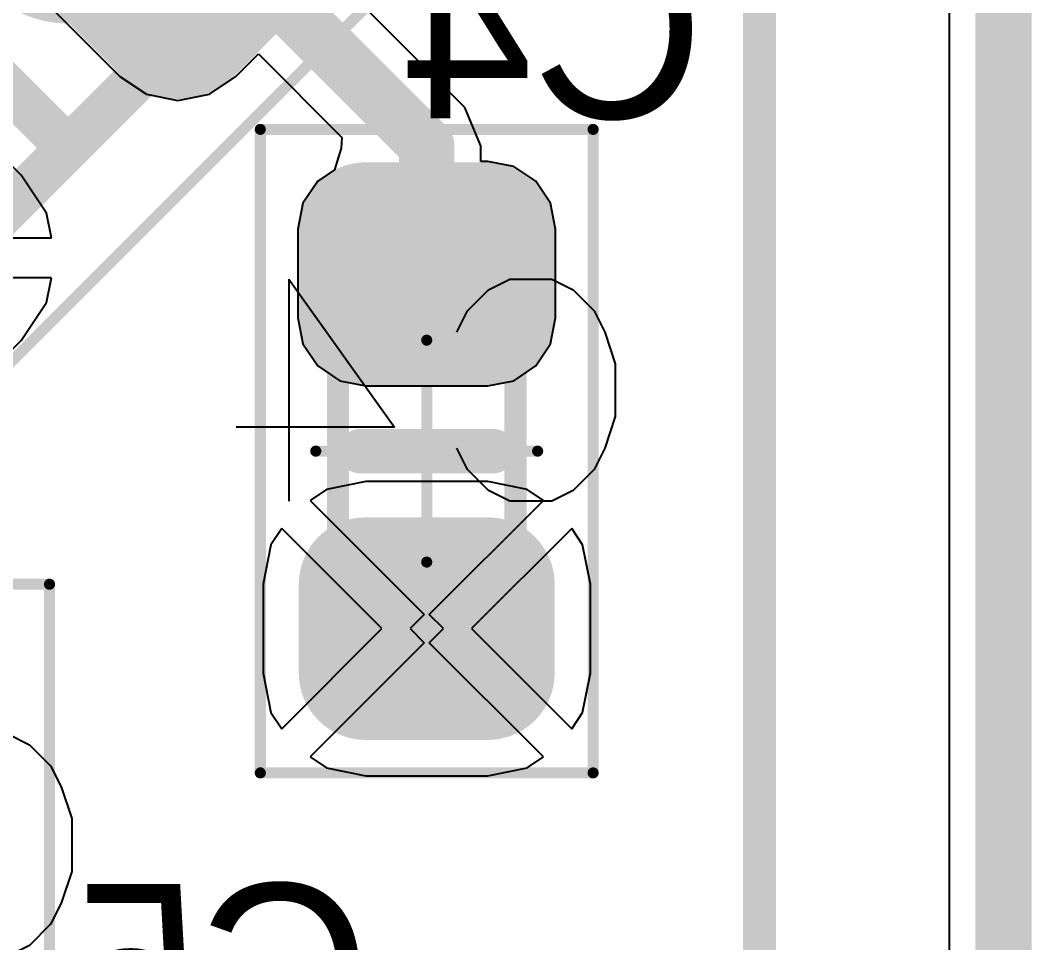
# Model space of a CAD drawing. Header units: millimetres. Extents: x 147.1 to 177.7, y 27.4 to 66.7.
# Drawn here: x 173.118 to 177.677, y 42.034 to 46.192 of the extents above; entities that cross this region are included whole.
import ezdxf

# ---------------------------------------------------------------- set-up
doc = ezdxf.new("R2010")
doc.units = ezdxf.units.MM
for name, color, linetype in [('BottomLayer', 5, 'Continuous'), ('BottomOverlay', 54, 'Continuous'), ('BottomPaste', 16, 'Continuous'), ('BottomSolder', 6, 'Continuous'), ('KeepOutLayer', 6, 'Continuous'), ('Mechanical1', 6, 'Continuous'), ('Mechanical15', 56, 'Continuous'), ('Mechanical6', 56, 'Continuous'), ('TopLayer', 1, 'Continuous'), ('TopOverlay', 2, 'Continuous')]:
    doc.layers.add(name, color=color, linetype=linetype)

# ---------------------------------------------------------------- blocks, each defined once
blk = doc.blocks.new('A______104H_TDA0_R01_2')
at = {"layer": 'TopOverlay', "const_width": 0.1499997}
blk.add_lwpolyline([(28.14998942, 6.99998092), (28.14998942, 28.39998892)], dxfattribs=at)
blk = doc.blocks.new('XTAL320X250X78_4N_ADM8__B_6')
at = {"layer": 'BottomLayer', "const_width": 0.26249884}
blk.add_lwpolyline([(-0.8937472599999999, 1.1875135, 1), (-0.6312484199999999, 1.1875135, 1)], format="xyb", close=True, dxfattribs=at)
at = {"layer": 'BottomLayer'}
for points in [[(-1.53749756, 0.4000119), (-0.76249784, 0.4000119), (-1.53749756, 1.45001234), (-0.76249784, 1.45001234)], [(-1.7999964, 0.66251074), (-0.499999, 0.66251074), (-1.7999964, 1.1875135), (-0.499999, 1.1875135)]]:
    blk.add_solid(points, dxfattribs=at)
at = {"layer": 'BottomOverlay', "const_width": 0.1999996}
blk.add_lwpolyline([(-2.032e-05, -1.25000512), (1.524e-05, 1.24998988)], dxfattribs=at)
at = {"layer": 'BottomOverlay', "const_width": 0.0999998}
blk.add_lwpolyline([(-0.04998466, 1.24998988, 1), (0.05001514, 1.24998988, 1)], format="xyb", close=True, dxfattribs=at)
at = {"layer": 'BottomPaste', "const_width": 0.23749762}
blk.add_lwpolyline([(-0.88124538, 1.1875135, 1), (-0.6437503, 1.1875135, 1)], format="xyb", close=True, dxfattribs=at)
at = {"layer": 'BottomPaste'}
for points in [[(-1.53749756, 0.42501312), (-0.76249784, 0.42501312), (-1.53749756, 1.42501112), (-0.76249784, 1.42501112)], [(-1.77499518, 0.66251074), (-0.52500022, 0.66251074), (-1.77499518, 1.1875135), (-0.52500022, 1.1875135)]]:
    blk.add_solid(points, dxfattribs=at)
at = {"layer": 'BottomSolder', "const_width": 0.36249864}
blk.add_lwpolyline([(-0.9437471599999999, 1.1875135, 1), (-0.5812485199999999, 1.1875135, 1)], format="xyb", close=True, dxfattribs=at)
at = {"layer": 'BottomSolder'}
for points in [[(-1.53749756, 0.3000121), (-0.76249784, 0.3000121), (-1.53749756, 1.55001214), (-0.76249784, 1.55001214)], [(-1.8999962, 0.66251074), (-0.3999992, 0.66251074), (-1.8999962, 1.1875135), (-0.3999992, 1.1875135)]]:
    blk.add_solid(points, dxfattribs=at)
at = {"layer": 'Mechanical1', "const_width": 0.1999996}
blk.add_lwpolyline([(1.6000095, 1.24998988), (-1.59997902, 1.24998988)], dxfattribs=at)
at = {"layer": 'Mechanical1', "const_width": 0.499999}
blk.add_lwpolyline([(-0.50000154, 0.499999, 1), (-1.00000054, 0.499999, 1)], format="xyb", close=True, dxfattribs=at)
at = {"layer": 'Mechanical15', "const_width": 0.0499999}
blk.add_lwpolyline([(2.25000058, 1.74997618), (-2.25000566, 1.75001174)], dxfattribs=at)
blk = doc.blocks.new('CAPC1608X50_0603__B_31')
at = {"layer": 'BottomLayer', "const_width": 0.1999996}
for points in [[(-1.10000288, 0.27498548, 1), (-0.90000328, 0.27498548, 1)], [(-0.7000036799999999, 0.27498548, 1), (-0.50000408, 0.27498548, 1)], [(0.49999138, 0.27498548, 1), (0.6999909799999999, 0.27498548, 1)], [(0.89999058, 0.27498548, 1), (1.09999018, 0.27498548, 1)], [(-1.10000288, -0.27501596, 1), (-0.90000328, -0.27501596, 1)], [(-0.7000036799999999, -0.27501596, 1), (-0.50000408, -0.27501596, 1)], [(0.49999138, -0.27501596, 1), (0.6999909799999999, -0.27501596, 1)], [(0.89999058, -0.27501596, 1), (1.09999018, -0.27501596, 1)]]:
    blk.add_lwpolyline(points, format="xyb", close=True, dxfattribs=at)
at = {"layer": 'BottomLayer'}
for points in [[(-1.00000308, 0.4749850799999999), (-1.00000308, -0.4750155599999999), (-0.6000038799999999, 0.4749850799999999), (-0.6000038799999999, -0.4750155599999999)], [(0.59999118, 0.4749850799999999), (0.59999118, -0.4750155599999999), (0.99999038, 0.4749850799999999), (0.99999038, -0.4750155599999999)], [(-1.20000268, 0.27498548), (-1.20000268, -0.27501596), (-0.40000428, 0.27498548), (-0.40000428, -0.27501596)], [(0.39999158, 0.27498548), (0.39999158, -0.27501596), (1.19998998, 0.27498548), (1.19998998, -0.27501596)]]:
    blk.add_solid(points, dxfattribs=at)
at = {"layer": 'BottomOverlay', "const_width": 0.1999996}
blk.add_lwpolyline([(2.794e-05, 0.29999686), (-7.62e-06, -0.29999178)], dxfattribs=at)
at = {"layer": 'BottomOverlay', "const_width": 0.0999998}
for points in [[(-0.04997196, 0.29999686, 1), (0.05002784, 0.29999686, 1)], [(-0.05000752, -0.29999178, 1), (0.04999228, -0.29999178, 1)]]:
    blk.add_lwpolyline(points, format="xyb", close=True, dxfattribs=at)
at = {"layer": 'BottomPaste', "const_width": 0.17499838}
for points in [[(-1.087501, 0.27498548, 1), (-0.9125051599999999, 0.27498548, 1)], [(-0.6875017999999999, 0.27498548, 1), (-0.5125059599999999, 0.27498548, 1)], [(0.51249326, 0.27498548, 1), (0.6874891, 0.27498548, 1)], [(0.91249246, 0.27498548, 1), (1.0874883, 0.27498548, 1)], [(-1.087501, -0.27501596, 1), (-0.9125051599999999, -0.27501596, 1)], [(-0.6875017999999999, -0.27501596, 1), (-0.5125059599999999, -0.27501596, 1)], [(0.51249326, -0.27501596, 1), (0.6874891, -0.27501596, 1)], [(0.91249246, -0.27501596, 1), (1.0874883, -0.27501596, 1)]]:
    blk.add_lwpolyline(points, format="xyb", close=True, dxfattribs=at)
at = {"layer": 'BottomPaste'}
for points in [[(-1.00000308, 0.44998386), (-1.00000308, -0.45001434), (-0.6000038799999999, 0.44998386), (-0.6000038799999999, -0.45001434)], [(0.59999118, 0.44998386), (0.59999118, -0.45001434), (0.99999038, 0.44998386), (0.99999038, -0.45001434)], [(-1.17500146, 0.27498548), (-1.17500146, -0.27501596), (-0.4250055, 0.27498548), (-0.4250055, -0.27501596)], [(0.4249928, 0.27498548), (0.4249928, -0.27501596), (1.17498876, 0.27498548), (1.17498876, -0.27501596)]]:
    blk.add_solid(points, dxfattribs=at)
at = {"layer": 'BottomSolder', "const_width": 0.3015996}
for points in [[(-1.15080288, 0.27498548, 1), (-0.84920328, 0.27498548, 1)], [(-0.75080368, 0.27498548, 1), (-0.44920408, 0.27498548, 1)], [(0.44919138, 0.27498548, 1), (0.75079098, 0.27498548, 1)], [(0.8491905799999999, 0.27498548, 1), (1.15079018, 0.27498548, 1)], [(-1.15080288, -0.27501596, 1), (-0.84920328, -0.27501596, 1)], [(-0.75080368, -0.27501596, 1), (-0.44920408, -0.27501596, 1)], [(0.44919138, -0.27501596, 1), (0.75079098, -0.27501596, 1)], [(0.8491905799999999, -0.27501596, 1), (1.15079018, -0.27501596, 1)]]:
    blk.add_lwpolyline(points, format="xyb", close=True, dxfattribs=at)
at = {"layer": 'BottomSolder'}
for points in [[(-1.00000308, 0.57658508), (-1.00000308, -0.5766155599999999), (-0.6000038799999999, 0.57658508), (-0.6000038799999999, -0.5766155599999999)], [(0.59999118, 0.57658508), (0.59999118, -0.5766155599999999), (0.99999038, 0.57658508), (0.99999038, -0.5766155599999999)], [(-1.30160268, 0.27498548), (-1.30160268, -0.27501596), (-0.29840428, 0.27498548), (-0.29840428, -0.27501596)], [(0.29839158, 0.27498548), (0.29839158, -0.27501596), (1.30158998, 0.27498548), (1.30158998, -0.27501596)]]:
    blk.add_solid(points, dxfattribs=at)
at = {"layer": 'Mechanical1', "const_width": 0.0999998}
for points in [[(-0.80000348, 0.40000174), (0.7999907799999999, 0.40000174)], [(-0.80000348, 0.40000174), (0.7999907799999999, 0.40000174)], [(-0.80000348, 0.40000174), (-0.7999679199999999, -0.39999412)], [(-0.80000348, 0.40000174), (-0.7999679199999999, -0.39999412)], [(0.7999907799999999, 0.40000174), (0.80002634, -0.39999412)], [(0.7999907799999999, 0.40000174), (0.80002634, -0.39999412)], [(-0.7999679199999999, -0.39999412), (0.80002634, -0.39999412)], [(-0.7999679199999999, -0.39999412), (0.80002634, -0.39999412)]]:
    blk.add_lwpolyline(points, dxfattribs=at)
at = {"layer": 'Mechanical1', "const_width": 0.0499999}
for points in [[(-0.8250021599999999, 0.40000174, 1), (-0.7750047999999999, 0.40000174, 1)], [(-0.8250021599999999, 0.40000174, 1), (-0.7750047999999999, 0.40000174, 1)], [(-0.8250021599999999, 0.40000174, 1), (-0.7750047999999999, 0.40000174, 1)], [(-0.8250021599999999, 0.40000174, 1), (-0.7750047999999999, 0.40000174, 1)], [(0.7749921, 0.40000174, 1), (0.82498946, 0.40000174, 1)], [(0.7749921, 0.40000174, 1), (0.82498946, 0.40000174, 1)], [(0.7749921, 0.40000174, 1), (0.82498946, 0.40000174, 1)], [(0.7749921, 0.40000174, 1), (0.82498946, 0.40000174, 1)], [(-0.8249666, -0.39999412, 1), (-0.77496924, -0.39999412, 1)], [(-0.8249666, -0.39999412, 1), (-0.77496924, -0.39999412, 1)], [(-0.8249666, -0.39999412, 1), (-0.77496924, -0.39999412, 1)], [(-0.8249666, -0.39999412, 1), (-0.77496924, -0.39999412, 1)], [(0.77502766, -0.39999412, 1), (0.82502502, -0.39999412, 1)], [(0.77502766, -0.39999412, 1), (0.82502502, -0.39999412, 1)], [(0.77502766, -0.39999412, 1), (0.82502502, -0.39999412, 1)], [(0.77502766, -0.39999412, 1), (0.82502502, -0.39999412, 1)]]:
    blk.add_lwpolyline(points, format="xyb", close=True, dxfattribs=at)
at = {"layer": 'Mechanical15', "const_width": 0.0499999}
for points in [[(1.45001742, 0.75001628), (-1.44999456, 0.7499807199999999)], [(-1.44999456, 0.7499807199999999), (-1.44999456, -0.75000866)], [(1.45001742, 0.75001628), (1.44998186, -0.75000866)], [(2.794e-05, 0.50000662), (-7.62e-06, -0.499999)], [(0.5000142399999999, 2.032e-05), (-0.49999138, -1.524e-05)], [(-1.44999456, -0.75000866), (1.44998186, -0.75000866)]]:
    blk.add_lwpolyline(points, dxfattribs=at)
at = {"layer": 'Mechanical15', "const_width": 0.02499868}
for points in [[(-1.4624939, 0.7499807199999999, 1), (-1.43749522, 0.7499807199999999, 1)], [(-1.4624939, 0.7499807199999999, 1), (-1.43749522, 0.7499807199999999, 1)], [(1.43751808, 0.75001628, 1), (1.46251676, 0.75001628, 1)], [(1.43751808, 0.75001628, 1), (1.46251676, 0.75001628, 1)], [(-0.0124714, 0.50000662, 1), (0.01252728, 0.50000662, 1)], [(-0.51249072, -1.524e-05, 1), (-0.48749204, -1.524e-05, 1)], [(0.4875149, 2.032e-05, 1), (0.51251358, 2.032e-05, 1)], [(-0.01250696, -0.499999, 1), (0.01249172, -0.499999, 1)], [(-1.4624939, -0.75000866, 1), (-1.43749522, -0.75000866, 1)], [(-1.4624939, -0.75000866, 1), (-1.43749522, -0.75000866, 1)], [(1.43748252, -0.75000866, 1), (1.4624812, -0.75000866, 1)], [(1.43748252, -0.75000866, 1), (1.4624812, -0.75000866, 1)]]:
    blk.add_lwpolyline(points, format="xyb", close=True, dxfattribs=at)
at = {"layer": 'Mechanical6'}
for p, q in [((0.06065266, 0.8115477799999999), (-0.08217408, 0.76393802)), ((0.15586964, 0.8115477799999999), (0.06065266, 0.8115477799999999)), ((0.29869638, 0.76393802), (0.15586964, 0.8115477799999999)), ((-0.08217408, 0.76393802), (-0.17739106, 0.66872104)), ((0.39391336, 0.66872104), (0.29869638, 0.76393802)), ((0.77478636, 0.7163307999999999), (0.77478636, 0.24024082)), ((-0.17739106, 0.66872104), (-0.22500082, 0.5258942999999999)), ((0.44152312, 0.5258942999999999), (0.39391336, 0.66872104)), ((-0.22500082, 0.5258942999999999), (-0.22500082, 0.38306756)), ((0.44152312, 0.38306756), (0.44152312, 0.5258942999999999)), ((-0.22500082, 0.38306756), (-0.17739106, 0.24024082)), ((0.39391336, 0.24024082), (0.44152312, 0.38306756)), ((-0.17739106, 0.24024082), (-0.12978384, 0.1926336)), ((0.77478636, 0.24024082), (0.34630614, 0.1926336)), ((0.34630614, 0.1926336), (0.39391336, 0.24024082)), ((-0.12978384, 0.1926336), (-0.03456432, 0.14502384)), ((-0.08217408, -0.1834769), (0.0130429, -0.13586714)), ((0.5367400999999999, -0.13586714), (0.6319596199999999, -0.1834769)), ((-0.17739106, -0.27869388), (-0.08217408, -0.1834769)), ((0.6319596199999999, -0.1834769), (0.7271766, -0.27869388)), ((-0.22500082, -0.37391086), (-0.17739106, -0.27869388)), ((0.7271766, -0.27869388), (0.77478636, -0.37391086)), ((-0.22500082, -0.56434736), (-0.22500082, -0.37391086)), ((0.77478636, -0.37391086), (0.77478636, -0.56434736)), ((-0.17739106, -0.65956434), (-0.22500082, -0.56434736)), ((0.77478636, -0.56434736), (0.7271766, -0.65956434)), ((-0.08217408, -0.75478386), (-0.17739106, -0.65956434)), ((0.7271766, -0.65956434), (0.6319596199999999, -0.75478386)), ((0.0130429, -0.8023910799999999), (-0.08217408, -0.75478386)), ((0.6319596199999999, -0.75478386), (0.5367400999999999, -0.8023910799999999)), ((0.15586964, -0.85000084), (0.0130429, -0.8023910799999999)), ((0.5367400999999999, -0.8023910799999999), (0.39391336, -0.85000084)), ((0.39391336, -0.85000084), (0.15586964, -0.85000084))]:
    blk.add_line(p, q, dxfattribs=at)
blk = doc.blocks.new('CAPC1608X50_0603__B_32')
at = {"layer": 'BottomLayer', "const_width": 0.1999996}
for points in [[(-1.10001812, 0.27498548, 1), (-0.9000185199999999, 0.27498548, 1)], [(-0.70001892, 0.27498548, 1), (-0.5000193199999999, 0.27498548, 1)], [(0.5000117, 0.27502104, 1), (0.7000113, 0.27502104, 1)], [(0.9000109, 0.27502104, 1), (1.1000105, 0.27502104, 1)], [(-1.10001812, -0.27501596, 1), (-0.9000185199999999, -0.27501596, 1)], [(-0.70001892, -0.27501596, 1), (-0.5000193199999999, -0.27501596, 1)], [(0.5000117, -0.2749804, 1), (0.7000113, -0.2749804, 1)], [(0.9000109, -0.2749804, 1), (1.1000105, -0.2749804, 1)]]:
    blk.add_lwpolyline(points, format="xyb", close=True, dxfattribs=at)
at = {"layer": 'BottomLayer'}
for points in [[(-1.00001832, 0.4749850799999999), (-1.00001832, -0.4750155599999999), (-0.60001912, 0.4749850799999999), (-0.60001912, -0.4750155599999999)], [(0.6000114999999999, 0.47502064), (0.6000114999999999, -0.47498), (1.0000107, 0.47502064), (1.0000107, -0.47498)], [(-1.20001792, 0.27498548), (-1.20001792, -0.27501596), (-0.40001952, 0.27498548), (-0.40001952, -0.27501596)], [(0.4000119, 0.27502104), (0.4000119, -0.2749804), (1.2000103, 0.27502104), (1.2000103, -0.2749804)]]:
    blk.add_solid(points, dxfattribs=at)
at = {"layer": 'BottomOverlay', "const_width": 0.1999996}
blk.add_lwpolyline([(-2.032e-05, -0.29999178), (1.524e-05, 0.29999686)], dxfattribs=at)
at = {"layer": 'BottomOverlay', "const_width": 0.0999998}
for points in [[(-0.04998466, 0.29999686, 1), (0.05001514, 0.29999686, 1)], [(-0.05002022, -0.29999178, 1), (0.04997958, -0.29999178, 1)]]:
    blk.add_lwpolyline(points, format="xyb", close=True, dxfattribs=at)
at = {"layer": 'BottomPaste', "const_width": 0.17499838}
for points in [[(-1.08751624, 0.27498548, 1), (-0.9125203999999999, 0.27498548, 1)], [(-0.6875170399999999, 0.27498548, 1), (-0.5125212, 0.27498548, 1)], [(0.51251358, 0.27502104, 1), (0.6875094199999999, 0.27502104, 1)], [(0.9125127799999999, 0.27502104, 1), (1.08750862, 0.27502104, 1)], [(-1.08751624, -0.27501596, 1), (-0.9125203999999999, -0.27501596, 1)], [(-0.6875170399999999, -0.27501596, 1), (-0.5125212, -0.27501596, 1)], [(0.51251358, -0.2749804, 1), (0.6875094199999999, -0.2749804, 1)], [(0.9125127799999999, -0.2749804, 1), (1.08750862, -0.2749804, 1)]]:
    blk.add_lwpolyline(points, format="xyb", close=True, dxfattribs=at)
at = {"layer": 'BottomPaste'}
for points in [[(-1.00001832, 0.44998386), (-1.00001832, -0.45001434), (-0.60001912, 0.44998386), (-0.60001912, -0.45001434)], [(0.6000114999999999, 0.4500194199999999), (0.6000114999999999, -0.44997878), (1.0000107, 0.4500194199999999), (1.0000107, -0.44997878)], [(-1.1750167, 0.27498548), (-1.1750167, -0.27501596), (-0.42502074, 0.27498548), (-0.42502074, -0.27501596)], [(0.42501312, 0.27502104), (0.42501312, -0.2749804), (1.17500908, 0.27502104), (1.17500908, -0.2749804)]]:
    blk.add_solid(points, dxfattribs=at)
at = {"layer": 'BottomSolder', "const_width": 0.3015996}
for points in [[(-1.15081812, 0.27498548, 1), (-0.84921852, 0.27498548, 1)], [(-0.75081892, 0.27498548, 1), (-0.44921932, 0.27498548, 1)], [(0.4492117, 0.27502104, 1), (0.7508113, 0.27502104, 1)], [(0.8492109, 0.27502104, 1), (1.1508105, 0.27502104, 1)], [(-1.15081812, -0.27501596, 1), (-0.84921852, -0.27501596, 1)], [(-0.75081892, -0.27501596, 1), (-0.44921932, -0.27501596, 1)], [(0.4492117, -0.2749804, 1), (0.7508113, -0.2749804, 1)], [(0.8492109, -0.2749804, 1), (1.1508105, -0.2749804, 1)]]:
    blk.add_lwpolyline(points, format="xyb", close=True, dxfattribs=at)
at = {"layer": 'BottomSolder'}
for points in [[(-1.00001832, 0.57658508), (-1.00001832, -0.5766155599999999), (-0.60001912, 0.57658508), (-0.60001912, -0.5766155599999999)], [(0.6000114999999999, 0.57662064), (0.6000114999999999, -0.57658), (1.0000107, 0.57662064), (1.0000107, -0.57658)], [(-1.30161792, 0.27498548), (-1.30161792, -0.27501596), (-0.29841952, 0.27498548), (-0.29841952, -0.27501596)], [(0.2984119, 0.27502104), (0.2984119, -0.2749804), (1.3016103, 0.27502104), (1.3016103, -0.2749804)]]:
    blk.add_solid(points, dxfattribs=at)
at = {"layer": 'Mechanical1', "const_width": 0.0999998}
for points in [[(0.7999755399999999, 0.40000174), (-0.80001872, 0.40000174)], [(0.7999755399999999, 0.40000174), (-0.80001872, 0.40000174)], [(-0.7999831599999999, -0.39999412), (-0.80001872, 0.40000174)], [(-0.7999831599999999, -0.39999412), (-0.80001872, 0.40000174)], [(0.8000111, -0.39999412), (0.7999755399999999, 0.40000174)], [(0.8000111, -0.39999412), (0.7999755399999999, 0.40000174)], [(0.8000111, -0.39999412), (-0.7999831599999999, -0.39999412)], [(0.8000111, -0.39999412), (-0.7999831599999999, -0.39999412)]]:
    blk.add_lwpolyline(points, dxfattribs=at)
at = {"layer": 'Mechanical1', "const_width": 0.0499999}
for points in [[(-0.8250173999999999, 0.40000174, 1), (-0.7750200399999999, 0.40000174, 1)], [(-0.8250173999999999, 0.40000174, 1), (-0.7750200399999999, 0.40000174, 1)], [(-0.8250173999999999, 0.40000174, 1), (-0.7750200399999999, 0.40000174, 1)], [(-0.8250173999999999, 0.40000174, 1), (-0.7750200399999999, 0.40000174, 1)], [(0.77497686, 0.40000174, 1), (0.82497422, 0.40000174, 1)], [(0.77497686, 0.40000174, 1), (0.82497422, 0.40000174, 1)], [(0.77497686, 0.40000174, 1), (0.82497422, 0.40000174, 1)], [(0.77497686, 0.40000174, 1), (0.82497422, 0.40000174, 1)], [(-0.82498184, -0.39999412, 1), (-0.77498448, -0.39999412, 1)], [(-0.82498184, -0.39999412, 1), (-0.77498448, -0.39999412, 1)], [(-0.82498184, -0.39999412, 1), (-0.77498448, -0.39999412, 1)], [(-0.82498184, -0.39999412, 1), (-0.77498448, -0.39999412, 1)], [(0.7750124199999999, -0.39999412, 1), (0.8250097799999999, -0.39999412, 1)], [(0.7750124199999999, -0.39999412, 1), (0.8250097799999999, -0.39999412, 1)], [(0.7750124199999999, -0.39999412, 1), (0.8250097799999999, -0.39999412, 1)], [(0.7750124199999999, -0.39999412, 1), (0.8250097799999999, -0.39999412, 1)]]:
    blk.add_lwpolyline(points, format="xyb", close=True, dxfattribs=at)
at = {"layer": 'Mechanical15', "const_width": 0.0499999}
for points in [[(-1.4500098, 0.7499807199999999), (1.45000218, 0.75001628)], [(-1.4500098, -0.75000866), (-1.4500098, 0.7499807199999999)], [(1.45000218, -0.7499731), (1.45000218, 0.75001628)], [(-2.032e-05, -0.499999), (1.524e-05, 0.50000662)], [(-0.50000662, -1.524e-05), (0.499999, 2.032e-05)], [(-1.4500098, -0.75000866), (1.45000218, -0.7499731)]]:
    blk.add_lwpolyline(points, dxfattribs=at)
at = {"layer": 'Mechanical15', "const_width": 0.02499868}
for points in [[(-1.46250914, 0.7499807199999999, 1), (-1.43751046, 0.7499807199999999, 1)], [(-1.46250914, 0.7499807199999999, 1), (-1.43751046, 0.7499807199999999, 1)], [(1.43750284, 0.75001628, 1), (1.46250152, 0.75001628, 1)], [(1.43750284, 0.75001628, 1), (1.46250152, 0.75001628, 1)], [(-0.0124841, 0.50000662, 1), (0.01251458, 0.50000662, 1)], [(-0.5125059599999999, -1.524e-05, 1), (-0.48750728, -1.524e-05, 1)], [(0.4874996599999999, 2.032e-05, 1), (0.5124983399999999, 2.032e-05, 1)], [(-0.01251966, -0.499999, 1), (0.01247902, -0.499999, 1)], [(-1.46250914, -0.75000866, 1), (-1.43751046, -0.75000866, 1)], [(-1.46250914, -0.75000866, 1), (-1.43751046, -0.75000866, 1)], [(1.43750284, -0.7499731, 1), (1.46250152, -0.7499731, 1)], [(1.43750284, -0.7499731, 1), (1.46250152, -0.7499731, 1)]]:
    blk.add_lwpolyline(points, format="xyb", close=True, dxfattribs=at)
at = {"layer": 'Mechanical6'}
for p, q in [((-0.5367400999999999, 0.8023910799999999), (-0.39391336, 0.85000084)), ((-0.39391336, 0.85000084), (-0.15586964, 0.85000084)), ((-0.15586964, 0.85000084), (-0.0130429, 0.8023910799999999)), ((-0.6319596199999999, 0.75478386), (-0.5367400999999999, 0.8023910799999999)), ((-0.0130429, 0.8023910799999999), (0.08217408, 0.75478386)), ((-0.7271766, 0.65956434), (-0.6319596199999999, 0.75478386)), ((0.08217408, 0.75478386), (0.17739106, 0.65956434)), ((-0.77478636, 0.56434736), (-0.7271766, 0.65956434)), ((0.17739106, 0.65956434), (0.22500082, 0.56434736)), ((-0.77478636, 0.37391086), (-0.77478636, 0.56434736)), ((0.22500082, 0.56434736), (0.22500082, 0.37391086)), ((-0.7271766, 0.27869388), (-0.77478636, 0.37391086)), ((0.22500082, 0.37391086), (0.17739106, 0.27869388)), ((-0.6319596199999999, 0.1834769), (-0.7271766, 0.27869388)), ((0.17739106, 0.27869388), (0.08217408, 0.1834769)), ((-0.5367400999999999, 0.13586714), (-0.6319596199999999, 0.1834769)), ((0.08217408, 0.1834769), (-0.0130429, 0.13586714)), ((-0.77478636, -0.6211138199999999), (-0.10826242, -0.14502384)), ((-0.10826242, -0.14502384), (-0.10826242, -0.85915754)), ((-0.77478636, -0.6211138199999999), (0.22500082, -0.6211138199999999))]:
    blk.add_line(p, q, dxfattribs=at)

msp = doc.modelspace()

# ---------------------------------------------------------------- linework, layer by layer
at = {"layer": 'BottomLayer'}
for p, q in [((177.30431138, 65.24994824), (177.30431138, 34.0575519)), ((175.122205, 45.7985495), (174.53642258, 46.38433191999999)), ((173.1962881, 46.30935366), (173.56751926, 45.9381225)), ((174.09021316, 45.9381225), (174.19201128, 46.03992062)), ((174.19201128, 46.03992062), (174.56785762, 45.66407427999999)), ((173.56751926, 45.9381225), (173.68742504, 45.85800073999999)), ((173.97030738, 45.85800073999999), (174.09021316, 45.9381225)), ((173.12288718, 45.49354122), (172.75165602, 45.86477238)), ((173.68742504, 45.85800073999999), (173.82886748, 45.82986516)), ((173.82886748, 45.82986516), (173.97030738, 45.85800073999999)), ((175.19353582, 45.62634258), (175.122205, 45.7985495)), ((174.56785762, 45.66407427999999), (174.56421272, 45.61580919999999)), ((174.56421272, 45.61580919999999), (174.5350205, 45.51730292)), ((175.19353582, 45.55589568), (175.19353582, 45.62634258)), ((175.2249861, 45.55589568), (175.19353582, 45.55589568)), ((175.34203946, 45.53261149999999), (175.2249861, 45.55589568)), ((174.5350205, 45.51730292), (174.45869604, 45.46630734)), ((175.44127472, 45.46630734), (175.34203946, 45.53261149999999)), ((173.23704494, 45.3226932), (173.12288718, 45.49354122)), ((174.45869604, 45.46630734), (174.39239188, 45.36707208)), ((175.50757888, 45.36707208), (175.44127472, 45.46630734)), ((174.39239188, 45.36707208), (174.3691077, 45.25001872)), ((175.53086306, 45.25001872), (175.50757888, 45.36707208)), ((173.2592293, 45.21115672), (173.23704494, 45.3226932)), ((174.3691077, 45.25001872), (174.3691077, 44.85001952)), ((175.53086306, 44.85001952), (175.53086306, 45.25001872)), ((172.46926136, 45.21115672), (173.2592293, 45.21115672)), ((173.25922676, 45.03115708), (172.37926154, 45.03115708)), ((173.23704494, 44.91963837999999), (173.25922676, 45.03115708)), ((173.12288718, 44.74879036), (173.23704494, 44.91963837999999)), ((174.3691077, 44.85001952), (174.39239188, 44.73296616)), ((175.50757888, 44.73296616), (175.53086306, 44.85001952)), ((172.57487964, 44.20078282), (173.12288718, 44.74879036)), ((174.39239188, 44.73296616), (174.45869604, 44.6337309)), ((175.44127472, 44.6337309), (175.50757888, 44.73296616)), ((174.45869604, 44.6337309), (174.5579313, 44.56742673999999)), ((175.34203946, 44.56742673999999), (175.44127472, 44.6337309)), ((174.5579313, 44.56742673999999), (174.67498466, 44.54414256)), ((174.67498466, 44.54414256), (175.2249861, 44.54414256)), ((175.2249861, 44.54414256), (175.34203946, 44.56742673999999)), ((174.67502022, 44.11288357999999), (174.49787808, 44.0776487)), ((175.22502166, 44.11288357999999), (174.67502022, 44.11288357999999)), ((175.4021638, 44.0776487), (175.22502166, 44.11288357999999)), ((174.49787808, 44.0776487), (174.42399964, 44.02828634)), ((175.47603462, 44.02829142), (175.4021638, 44.0776487)), ((174.42399964, 44.02828634), (174.93865444, 43.51363408)), ((174.96137728, 43.51363408), (175.47603462, 44.02829142)), ((174.29672024, 43.90100693999999), (174.24736042, 43.82713104)), ((174.74773534, 43.44999438), (174.29672024, 43.90100693999999)), ((175.60331656, 43.90101456), (175.15229638, 43.44999438)), ((175.65268146, 43.82713104), (175.60331656, 43.90101456)), ((174.24736042, 43.82713104), (174.21212554, 43.6499889)), ((175.68791634, 43.6499889), (175.65268146, 43.82713104)), ((174.21212554, 43.6499889), (174.21212554, 43.2499897)), ((175.68791634, 43.2499897), (175.68791634, 43.6499889)), ((174.93865444, 43.51363408), (174.87501474, 43.44999438)), ((175.02501698, 43.44999438), (174.96137728, 43.51363408)), ((174.2967177, 42.99897674), (174.74773534, 43.44999438)), ((174.87501474, 43.44999438), (174.93865444, 43.38635468)), ((174.96137728, 43.38635468), (175.02501698, 43.44999438)), ((175.15229638, 43.44999438), (175.6033191, 42.99896912)), ((174.93865444, 43.38635468), (174.42399456, 42.8716948)), ((175.4760397, 42.87169226), (174.96137728, 43.38635468)), ((174.21212554, 43.2499897), (174.24736042, 43.07284756)), ((175.65268146, 43.07284756), (175.68791634, 43.2499897)), ((174.24736042, 43.07284756), (174.2967177, 42.99897674)), ((175.6033191, 42.99896912), (175.65268146, 43.07284756)), ((174.42399456, 42.8716948), (174.49787808, 42.8223299)), ((175.4021638, 42.8223299), (175.4760397, 42.87169226)), ((174.49787808, 42.8223299), (174.67502022, 42.78709502)), ((175.22502166, 42.78709502), (175.4021638, 42.8223299)), ((174.67502022, 42.78709502), (175.22502166, 42.78709502))]:
    msp.add_line(p, q, dxfattribs=at)
at = {"layer": 'BottomLayer', "const_width": 0.2499995}
for points in [[(173.9172544, 46.6590888), (174.95000062, 45.62634258)], [(174.95000062, 45.05003436), (174.95000062, 45.62634258)], [(174.94998538, 45.05001911999999), (174.95000062, 45.05003436)]]:
    msp.add_lwpolyline(points, dxfattribs=at)
at = {"layer": 'BottomLayer', "const_width": 0.12499848}
for points in [[(174.88750138, 45.62634258, 1), (175.01249986, 45.62634258, 1)], [(174.88750138, 45.62634258, 1), (175.01249986, 45.62634258, 1)], [(174.88748614, 45.05001911999999, 1), (175.01248462, 45.05001911999999, 1)], [(174.88750138, 45.05003436, 1), (175.01249986, 45.05003436, 1)], [(174.88750138, 45.05003436, 1), (175.01249986, 45.05003436, 1)]]:
    msp.add_lwpolyline(points, format="xyb", close=True, dxfattribs=at)
at = {"layer": 'KeepOutLayer', "const_width": 0.254}
msp.add_lwpolyline([(177.5500132, 28.5000192), (177.5500132, 65.24997872)], dxfattribs=at)
at = {"layer": 'TopLayer'}
msp.add_line((177.30431138, 65.24994824), (177.30431138, 34.0575519), dxfattribs=at)

# ---------------------------------------------------------------- block references
msp.add_blockref('A______104H_TDA0_R01_2', (148.30000058, 27.60000068))
for name, p, rotation in [('XTAL320X250X78_4N_ADM8__B_6', (172.45000054, 46.50000098), 225), ('CAPC1608X50_0603__B_32', (174.95000062, 44.2500004), 270), ('CAPC1608X50_0603__B_31', (172.50000044, 42.20000195999999), 90)]:
    msp.add_blockref(name, p, dxfattribs=dict(rotation=rotation))

# ---------------------------------------------------------------- texts
at = {"layer": 'BottomOverlay', "text_generation_flag": 2}
for s, p in [('C4', (176.20000066, 45.74999994)), ('C5', (174.70000112, 41.50000082))]:
    msp.add_text(s, height=0.80000094, dxfattribs=at).set_placement(p)

doc.saveas('drawing.dxf')
